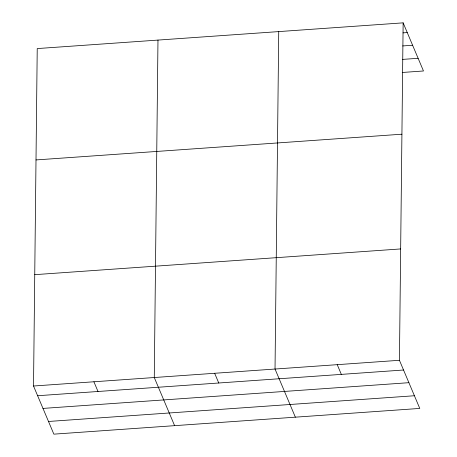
<?xml version="1.0" encoding="UTF-8"?>
<svg xmlns="http://www.w3.org/2000/svg" width="457" height="457" viewBox="0 0 457 457"><rect width="100%" height="100%" fill="white"/><g stroke="black" fill="none" stroke-linecap="round" stroke-linejoin="round"><path stroke-width="0.69" d="M403.143 22.85L399.441 360.293L419.772 408.427L53.857 434.15L33.521 386.016L37.228 48.573L403.143 22.85L423.479 70.984L402.269 72.474M157.979 40.085L154.277 377.528L174.608 425.661M278.73 31.596L275.028 369.039L295.359 417.172M403.011 32.87L407.25 32.567M402.708 45.94L412.602 45.249M402.571 59.399L418.121 58.307M36.006 159.933L401.92 134.204M34.749 274.663L400.663 248.934M33.521 386.016L399.441 360.293M37.628 395.733L403.542 370.01M42.987 408.415L408.901 382.686M48.499 421.474L414.419 395.751M337.232 364.663L341.339 374.386M214.653 373.283L218.76 383M93.902 381.772L98.004 391.489"/></g></svg>
